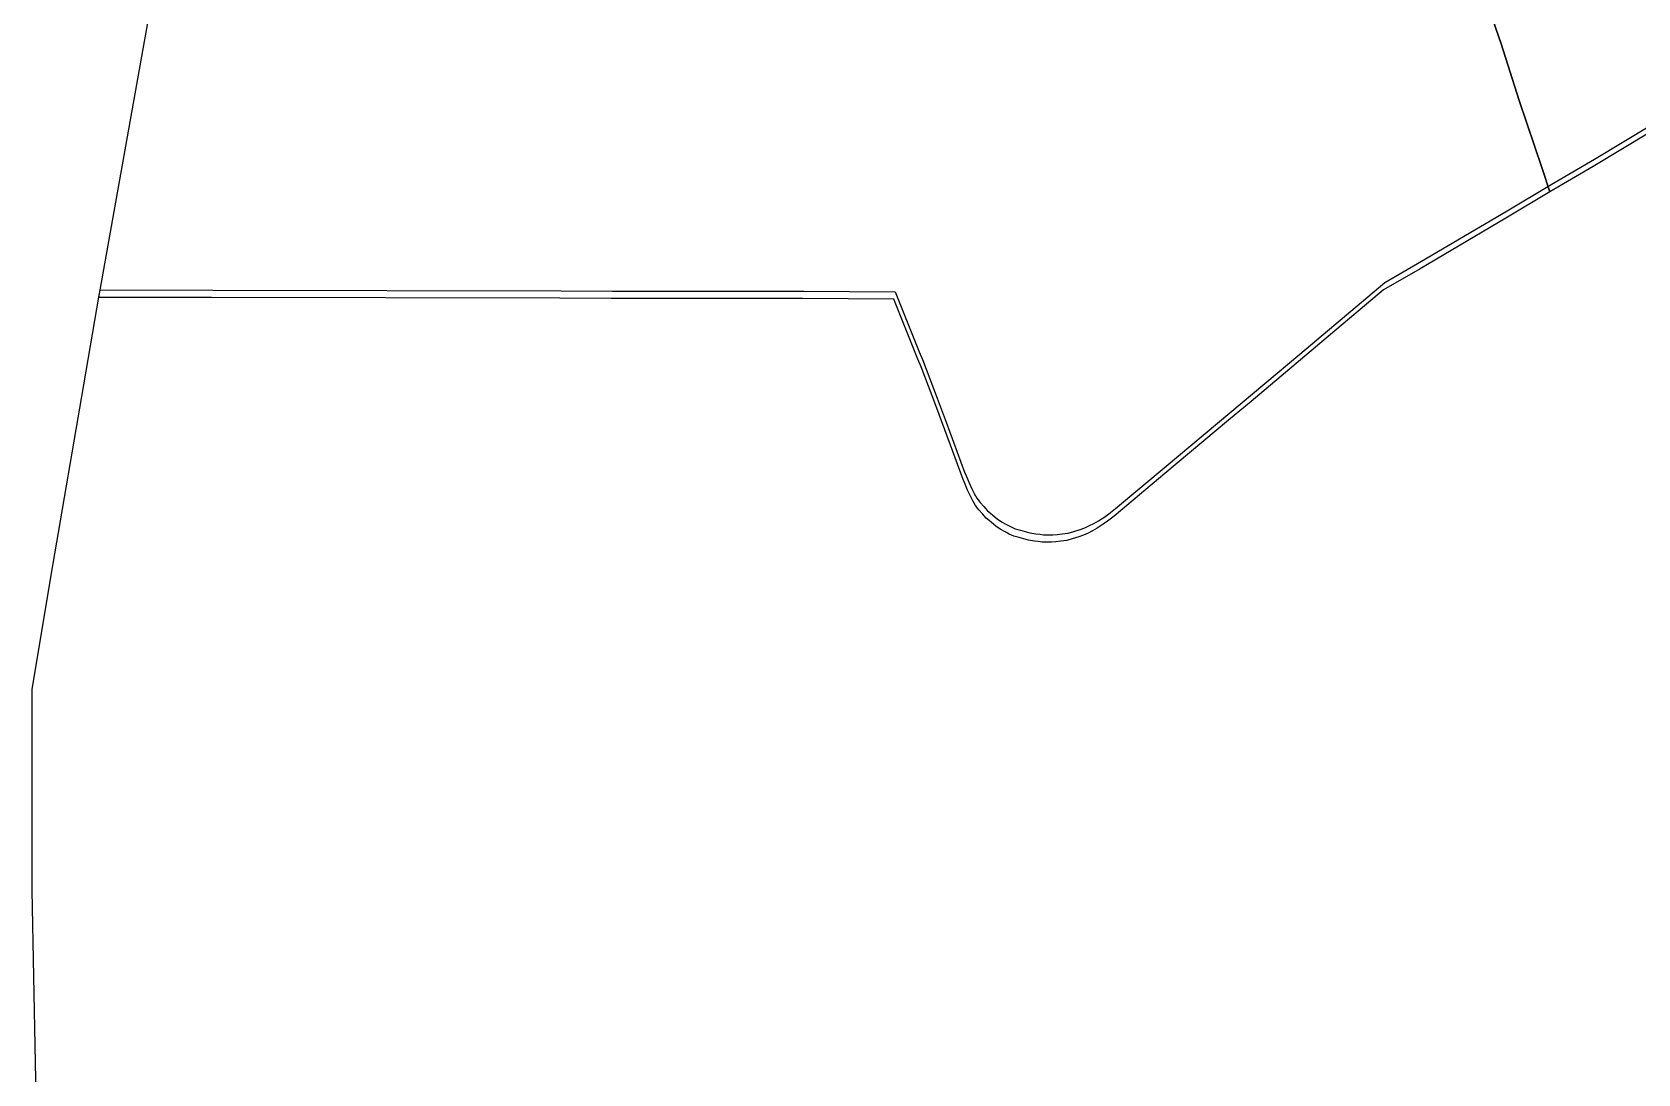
# Model space of a CAD drawing. Header units: inches. Extents: x 33.9 to 41.9, y -4.8 to 5.4.
# Drawn here: x 33.922 to 34.517, y -0.629 to -0.243 of the extents above; entities that cross this region are included whole.
import ezdxf

# ---------------------------------------------------------------- set-up
doc = ezdxf.new("R2010")
doc.units = ezdxf.units.IN
doc.header["$MEASUREMENT"] = 0
doc.layers.add('Counties', color=7, linetype='Continuous')

msp = doc.modelspace()

# ---------------------------------------------------------------- linework, layer by layer
at = {"layer": 'Counties'}
for points in [[(34.457, -0.22053), (34.46605, -0.24706), (34.4728, -0.26795), (34.48125, -0.29325), (34.48417, -0.30183), (34.46788, -0.3116), (34.43615, -0.3303), (34.42257, -0.33816), (34.40292, -0.35475), (34.37351, -0.37945), (34.36518, -0.38644), (34.3416, -0.40624), (34.32281, -0.42193), (34.32035, -0.42383), (34.31878, -0.42501), (34.31654, -0.42645), (34.31479, -0.42742), (34.31315, -0.42825), (34.3114, -0.42907), (34.30969, -0.42961), (34.3073, -0.4304), (34.30523, -0.43101), (34.30306, -0.4313), (34.3012, -0.43151), (34.29953, -0.43159), (34.29807, -0.43162), (34.29618, -0.43166), (34.29471, -0.43141), (34.29332, -0.43126), (34.29111, -0.43087), (34.28929, -0.43044), (34.28758, -0.42987), (34.28569, -0.42936), (34.28395, -0.42861), (34.28238, -0.42778), (34.28063, -0.42681), (34.27902, -0.42567), (34.27735, -0.42437), (34.27653, -0.42359), (34.27542, -0.42272), (34.27403, -0.42118), (34.27268, -0.41967), (34.2715, -0.41802), (34.27046, -0.4163), (34.26957, -0.41458), (34.26854, -0.41235), (34.26765, -0.41009), (34.26693, -0.4084), (34.26008, -0.38995), (34.25677, -0.38105), (34.25131, -0.36665), (34.25013, -0.36386), (34.24121, -0.3416), (34.20741, -0.34139), (34.17207, -0.34136), (34.13648, -0.3414), (34.11748, -0.34129), (33.98856, -0.34103), (33.94683, -0.34094), (33.98437, -0.13045)], [(34.457, -0.22053), (34.46605, -0.24706), (34.4728, -0.26795), (34.48125, -0.29325), (34.48417, -0.30183), (34.46788, -0.3116), (34.43615, -0.3303), (34.42257, -0.33816), (34.40292, -0.35475), (34.37351, -0.37945), (34.36518, -0.38644), (34.3416, -0.40624), (34.32281, -0.42193), (34.32035, -0.42383), (34.31878, -0.42501), (34.31654, -0.42645), (34.31479, -0.42742), (34.31315, -0.42825), (34.3114, -0.42907), (34.30969, -0.42961), (34.3073, -0.4304), (34.30523, -0.43101), (34.30306, -0.4313), (34.3012, -0.43151), (34.29953, -0.43159), (34.29807, -0.43162), (34.29618, -0.43166), (34.29471, -0.43141), (34.29332, -0.43126), (34.29111, -0.43087), (34.28929, -0.43044), (34.28758, -0.42987), (34.28569, -0.42936), (34.28395, -0.42861), (34.28238, -0.42778), (34.28063, -0.42681), (34.27902, -0.42567), (34.27735, -0.42437), (34.27653, -0.42359), (34.27542, -0.42272), (34.27403, -0.42118), (34.27268, -0.41967), (34.2715, -0.41802), (34.27046, -0.4163), (34.26957, -0.41458), (34.26854, -0.41235), (34.26765, -0.41009), (34.26693, -0.4084), (34.26008, -0.38995), (34.25677, -0.38105), (34.25131, -0.36665), (34.25013, -0.36386), (34.24121, -0.3416), (34.20741, -0.34139), (34.17207, -0.34136), (34.13648, -0.3414), (34.11748, -0.34129), (33.98856, -0.34103), (33.94683, -0.34094), (33.98437, -0.13045)], [(34.53152, -0.27359), (34.50022, -0.29246), (34.48417, -0.30183), (34.48125, -0.29325), (34.4728, -0.26795), (34.46605, -0.24706), (34.457, -0.22053)], [(34.53152, -0.27359), (34.50022, -0.29246), (34.48417, -0.30183), (34.48125, -0.29325), (34.4728, -0.26795), (34.46605, -0.24706), (34.457, -0.22053)], [(33.92402, -0.65621), (33.92211, -0.56065), (33.92211, -0.48612), (33.92975, -0.44025), (33.94122, -0.37336), (33.94696, -0.34014), (33.94733, -0.3382), (33.98906, -0.33828), (34.11797, -0.33855), (34.13698, -0.33866), (34.17257, -0.33862), (34.20791, -0.33865), (34.24171, -0.33886), (34.25063, -0.36111), (34.25181, -0.36391), (34.25726, -0.37831), (34.26058, -0.38721), (34.26743, -0.40566), (34.26814, -0.40735), (34.26904, -0.40961), (34.27007, -0.41184), (34.27096, -0.41356), (34.272, -0.41528), (34.27317, -0.41693), (34.27453, -0.41844), (34.27592, -0.41998), (34.27702, -0.42084), (34.27785, -0.42163), (34.27952, -0.42293), (34.28113, -0.42407), (34.28287, -0.42504), (34.28444, -0.42587), (34.28619, -0.42662), (34.28808, -0.42712), (34.28979, -0.4277), (34.29161, -0.42813), (34.29382, -0.42852), (34.29521, -0.42867), (34.29667, -0.42892), (34.29856, -0.42888), (34.30003, -0.42885), (34.3017, -0.42877), (34.30356, -0.42856), (34.30573, -0.42827), (34.3078, -0.42766), (34.31019, -0.42687), (34.3119, -0.42633), (34.31365, -0.4255), (34.31529, -0.42468), (34.31703, -0.42371), (34.31928, -0.42227), (34.32085, -0.42109), (34.32331, -0.41919), (34.3421, -0.4035), (34.36568, -0.3837), (34.39154, -0.36199), (34.42306, -0.33542), (34.43665, -0.32756), (34.46838, -0.30885), (34.48467, -0.29909), (34.50071, -0.28972), (34.53202, -0.27085)], [(33.92402, -0.65621), (33.92211, -0.56065), (33.92211, -0.48612), (33.92975, -0.44025), (33.94122, -0.37336), (33.94696, -0.34014), (33.94733, -0.3382), (33.98906, -0.33828), (34.11797, -0.33855), (34.13698, -0.33866), (34.17257, -0.33862), (34.20791, -0.33865), (34.24171, -0.33886), (34.25063, -0.36111), (34.25181, -0.36391), (34.25726, -0.37831), (34.26058, -0.38721), (34.26743, -0.40566), (34.26814, -0.40735), (34.26904, -0.40961), (34.27007, -0.41184), (34.27096, -0.41356), (34.272, -0.41528), (34.27317, -0.41693), (34.27453, -0.41844), (34.27592, -0.41998), (34.27702, -0.42084), (34.27785, -0.42163), (34.27952, -0.42293), (34.28113, -0.42407), (34.28287, -0.42504), (34.28444, -0.42587), (34.28619, -0.42662), (34.28808, -0.42712), (34.28979, -0.4277), (34.29161, -0.42813), (34.29382, -0.42852), (34.29521, -0.42867), (34.29667, -0.42892), (34.29856, -0.42888), (34.30003, -0.42885), (34.3017, -0.42877), (34.30356, -0.42856), (34.30573, -0.42827), (34.3078, -0.42766), (34.31019, -0.42687), (34.3119, -0.42633), (34.31365, -0.4255), (34.31529, -0.42468), (34.31703, -0.42371), (34.31928, -0.42227), (34.32085, -0.42109), (34.32331, -0.41919), (34.3421, -0.4035), (34.36568, -0.3837), (34.39154, -0.36199), (34.42306, -0.33542), (34.43665, -0.32756), (34.46838, -0.30885), (34.48467, -0.29909), (34.50071, -0.28972), (34.53202, -0.27085)]]:
    msp.add_lwpolyline(points, dxfattribs=at)

doc.saveas('drawing.dxf')
